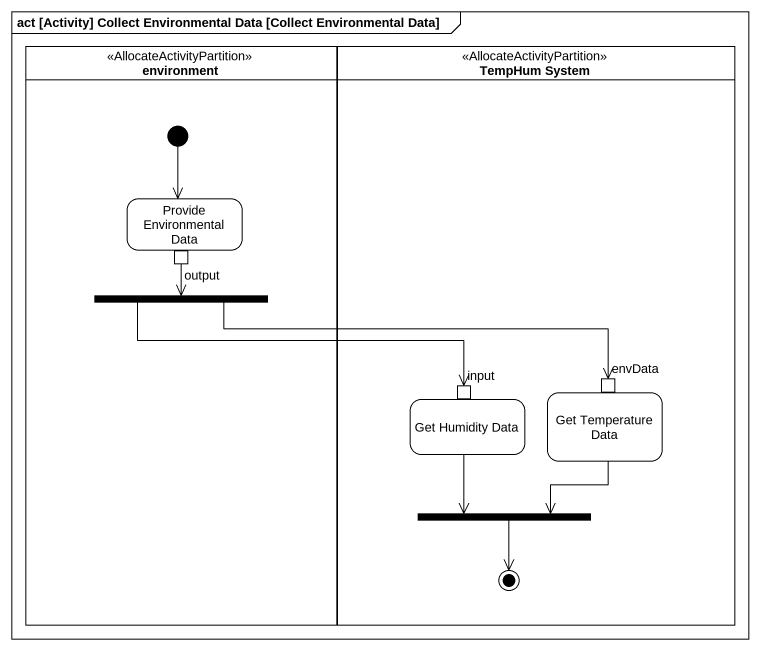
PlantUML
@startuml
mainframe act [Activity] Collect Environmental Data [Collect Environmental Data]
hide empty description
state environment <<AllocateActivityPartition>> {
  state "Provide Environmental Data" as Provide_Environmental_Data {
    state output <<outputPin>>
  }
  state fork1 <<fork>>
  [*] --> Provide_Environmental_Data
}
state "TempHum System" as TempHum_System <<AllocateActivityPartition>> {
  state "Get Humidity Data" as Get_Humidity_Data {
    state input <<inputPin>>
  }
  state "Get Temperature Data" as Get_Temperature_Data {
    state envData <<inputPin>>
  }
  state fork2 <<join>>
  fork2 --> [*]
}
output --> fork1
fork1 -right-> input
fork1 -right-> envData
Get_Humidity_Data --> fork2
Get_Temperature_Data --> fork2
@enduml
